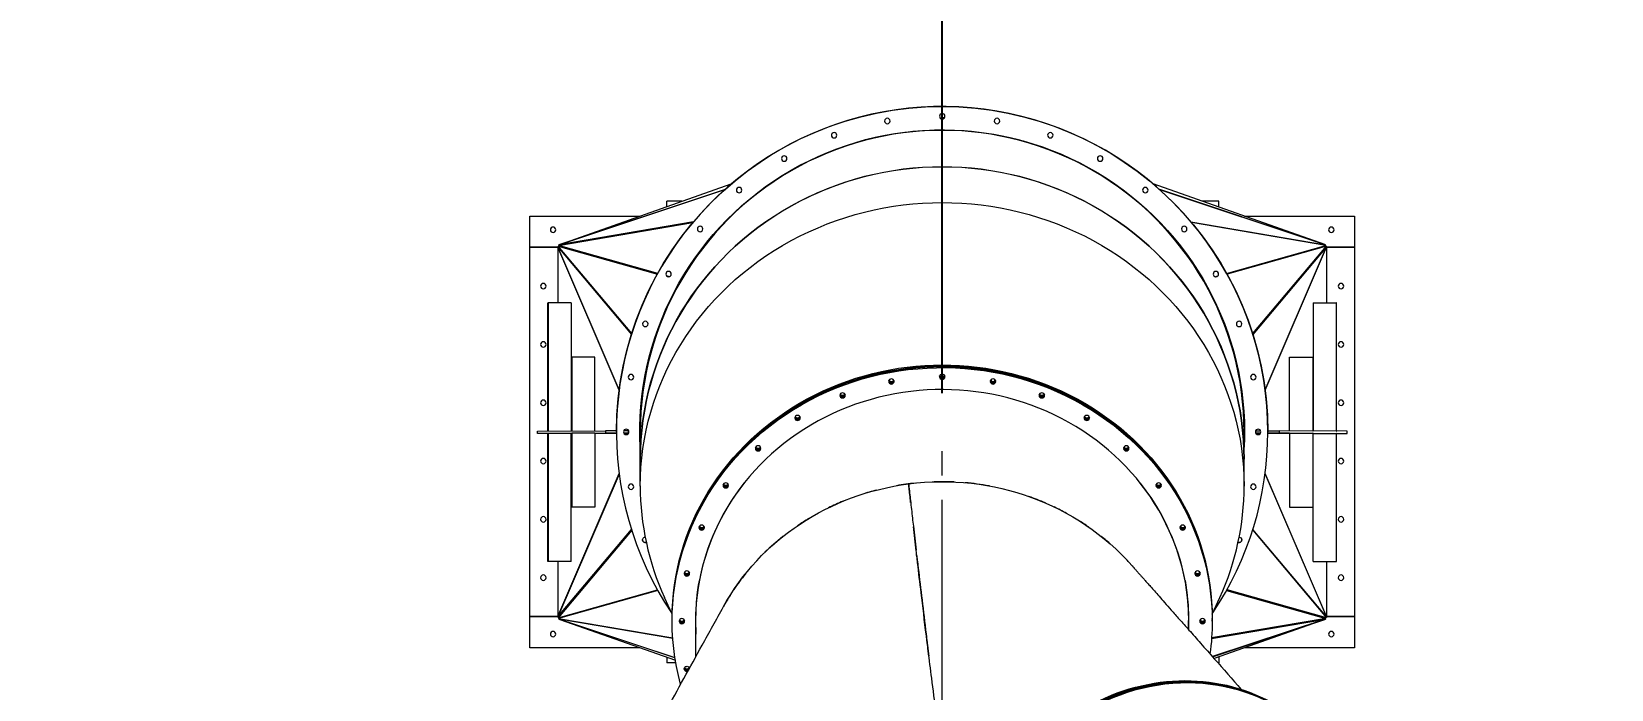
# Model space of a CAD drawing. Header units: inches. Extents: x -350577 to -266477, y -437959 to -377535.
# Drawn here: x -334236 to -330176, y -384355 to -382663 of the extents above; entities that cross this region are included whole.
import ezdxf

# ---------------------------------------------------------------- set-up
doc = ezdxf.new("R2010")
doc.units = ezdxf.units.IN
doc.header["$MEASUREMENT"] = 0
doc.linetypes.add('CENTER', pattern=[2, 1.25, -0.25, 0.25, -0.25])
doc.layers.add('CENTER       (itatec)', color=4, linetype='CENTER', lineweight=9)
doc.layers.add('ORGINAL (itatec)', color=3, linetype='Continuous', lineweight=9)
doc.styles.add('Geniso', font='geniso.shx', dxfattribs={"oblique": 15})
doc.dimstyles.new('scale 1b100', dxfattribs={"dimscale": 100, "dimtxt": 3, "dimasz": 2.5, "dimexe": 1, "dimexo": 1, "dimgap": 1, "dimtad": 1, "dimdec": 0, "dimzin": 0, "dimdsep": 46, "dimtxsty": 'Geniso', "dimcen": 0, "dimclrd": 1, "dimclre": 1, "dimclrt": 7, "dimadec": 0, "dimazin": 0, "dimtfac": 1, "dimtdec": 0, "dimtmove": 0, "dimatfit": 3, "dimfxl": 0.75, "dimtolj": 1, "dimtzin": 0, "dimarcsym": 0})

# ---------------------------------------------------------------- blocks, each defined once
blk = doc.blocks.new('*D30')
at = {"layer": 'Defpoints', "color": 0, "transparency": 16777216}
for p in [(-322053.8, -381405.4), (-331896.3, -383693), (-322053.8, -395650.3)]:
    blk.add_point(p, dxfattribs=at)
at = {"layer": 'ORGINAL (itatec)', "color": 1, "lineweight": -2, "transparency": 16777216}
for p, q in [((-331896.3, -383593), (-331896.3, -381305.4)), ((-322053.8, -395550.3), (-322053.8, -381305.4)), ((-331646.3, -381405.4), (-322303.8, -381405.4))]:
    blk.add_line(p, q, dxfattribs=at)
at = {"layer": 'ORGINAL (itatec)', "color": 1, "transparency": 16777216}
for points in [[(-331646.3, -381363.7), (-331646.3, -381447.1), (-331896.3, -381405.4)], [(-322303.8, -381363.7), (-322303.8, -381447.1), (-322053.8, -381405.4)]]:
    blk.add_solid(points, dxfattribs=at)
at = {"layer": 'ORGINAL (itatec)', "color": 7, "transparency": 16777216, "insert": (-326975, -381155.3), "char_height": 300, "attachment_point": 5, "style": 'Geniso'}
blk.add_mtext('\\A1;9842', dxfattribs=at)
blk = doc.blocks.new('*D31')
at = {"layer": 'Defpoints', "color": 0, "transparency": 16777216}
for p in [(-345505.2, -381405.4), (-331896.3, -383693), (-345505.2, -394816.5)]:
    blk.add_point(p, dxfattribs=at)
at = {"layer": 'ORGINAL (itatec)', "color": 1, "lineweight": -2, "transparency": 16777216}
for p, q in [((-345505.2, -394716.5), (-345505.2, -381305.4)), ((-331896.3, -383593), (-331896.3, -381305.4)), ((-332146.3, -381405.4), (-345255.2, -381405.4))]:
    blk.add_line(p, q, dxfattribs=at)
at = {"layer": 'ORGINAL (itatec)', "color": 1, "transparency": 16777216}
for points in [[(-345255.2, -381363.7), (-345255.2, -381447.1), (-345505.2, -381405.4)], [(-332146.3, -381363.7), (-332146.3, -381447.1), (-331896.3, -381405.4)]]:
    blk.add_solid(points, dxfattribs=at)
at = {"layer": 'ORGINAL (itatec)', "color": 7, "transparency": 16777216, "insert": (-338700.7, -381155.4), "char_height": 300, "attachment_point": 5, "style": 'Geniso'}
blk.add_mtext('\\A1;13609', dxfattribs=at)

msp = doc.modelspace()

# ---------------------------------------------------------------- linework, layer by layer
at = {"layer": 'CENTER       (itatec)', "ltscale": 250}
msp.add_lwpolyline([(-322053.8, -395650.3), (-322053.8, -394591.8, 0.24284), (-322317.7, -394080.5), (-323898.2, -393287.9, -0.002283), (-324657.7, -392902.8), (-326576.7, -391922.5), (-328720.7, -390827.2), (-329794.2, -390278.8, -0.242221), (-330361.8, -389489.1), (-330834.8, -385921.5, 0.081054), (-331096.7, -385055.1), (-331305.2, -384815.8), (-331896.3, -384415.9), (-331896.3, -384179.8), (-331896.3, -383693)], format="xyb", dxfattribs=at)
at = {"layer": 'ORGINAL (itatec)', "extrusion": (0, 1, 0)}
for p, q in [((-331893, -382885.1), (-331899, -382885.1)), ((-331899, -382887.4), (-331899, -382885.1)), ((-331893, -382887.2), (-331893, -382885.1)), ((-331893, -382887.2), (-331893, -382885.1)), ((-332097.1, -382943.4), (-332097.2, -382942.4)), ((-331896.3, -382917), (-331896.4, -382916)), ((-331896.3, -382917), (-331896.3, -382916)), ((-331896.3, -382917), (-331896.1, -382916)), ((-331896.3, -382917), (-331896.3, -382917)), ((-331896.3, -382917), (-331896.3, -382917)), ((-331896.3, -382917), (-331896.3, -382917)), ((-331896.3, -382917), (-331896.3, -382917)), ((-331695.4, -382943.4), (-331695.3, -382942.4)), ((-332097.1, -382943.4), (-332097.5, -382942.5)), ((-332097.1, -382943.4), (-332097.1, -382943.4)), ((-332097.1, -382943.4), (-332097.1, -382943.4)), ((-331695.4, -382943.4), (-331695, -382942.5)), ((-331695.4, -382943.4), (-331695.4, -382943.4)), ((-331695.4, -382943.4), (-331695.4, -382943.4)), ((-332284.3, -383020.9), (-332284.9, -383020.1)), ((-332284.3, -383020.9), (-332284.6, -383020)), ((-332284.3, -383020.9), (-332284.3, -383020.9)), ((-332284.3, -383020.9), (-332284.3, -383020.9)), ((-331508.3, -383020.9), (-331507.9, -383020)), ((-331508.3, -383020.9), (-331507.6, -383020.1)), ((-331508.3, -383020.9), (-331508.3, -383020.9)), ((-331508.3, -383020.9), (-331508.3, -383020.9)), ((-332879.3, -383210.6), (-332438.3, -383055.2)), ((-330913.2, -383210.6), (-331354.2, -383055.2)), ((-332881.1, -383211.7), (-332455.2, -383069.9)), ((-332454.3, -383069.1), (-332879.3, -383210.6)), ((-332603.7, -383113.5), (-332603.7, -383099.9)), ((-332565.1, -383099.9), (-332603.7, -383099.9)), ((-331338.2, -383069.1), (-330913.2, -383210.6)), ((-330911.4, -383211.7), (-331337.3, -383069.9)), ((-331185.7, -383099.5), (-331228.3, -383099.5)), ((-331185.7, -383100.7), (-331185.7, -383099.5)), ((-331185.7, -383114.5), (-331185.7, -383099.5)), ((-331185.7, -383114.6), (-331185.7, -383100.7)), ((-332956.3, -383218), (-332956.3, -383138)), ((-332956.3, -383138), (-332673.3, -383138)), ((-332445, -383144.3), (-332445.8, -383143.7)), ((-332445, -383144.3), (-332445.6, -383143.5)), ((-332445, -383144.3), (-332445, -383144.3)), ((-332445, -383144.3), (-332445, -383144.3)), ((-331347.5, -383144.3), (-331346.9, -383143.5)), ((-331347.5, -383144.3), (-331346.7, -383143.7)), ((-331119.3, -383138), (-330836.3, -383138)), ((-330836.3, -383138), (-330836.3, -383218)), ((-332882.5, -383213.2), (-332536.7, -383154.1)), ((-332535.5, -383152.6), (-332881.1, -383211.7)), ((-331257.1, -383152.6), (-330911.4, -383211.7)), ((-330910, -383213.2), (-331255.8, -383154.1)), ((-332956.3, -383218), (-332883.6, -383218)), ((-332956.3, -384168), (-332956.3, -383218)), ((-332883.6, -383218), (-332956.3, -383218)), ((-332884.2, -383218), (-332884.2, -383360.7)), ((-332883.6, -383218), (-332884.2, -383218)), ((-332726.3, -383585.5), (-332884.2, -383218)), ((-332881.6, -383217.3), (-332884.1, -383217)), ((-332884.1, -383217), (-332694.8, -383442.1)), ((-332726.2, -383584.5), (-332884.1, -383217)), ((-332883.5, -383215), (-332628.3, -383287.1)), ((-332694.2, -383440.2), (-332883.5, -383215)), ((-332878.2, -383216.5), (-332882.5, -383213.2)), ((-332627.3, -383285.3), (-332882.5, -383213.2)), ((-332880.2, -383212.8), (-332881.1, -383211.7)), ((-332879.1, -383211), (-332879.3, -383210.6)), ((-331165.2, -383285.3), (-330910, -383213.2)), ((-330909, -383215), (-331164.3, -383287.1)), ((-331098.3, -383440.2), (-330909, -383215)), ((-330908.4, -383217), (-331097.7, -383442.1)), ((-331066.3, -383584.5), (-330908.4, -383217)), ((-331066.2, -383585.5), (-330908.3, -383218)), ((-330914.3, -383216.5), (-330910, -383213.2)), ((-330913.4, -383211), (-330913.2, -383210.6)), ((-330912.3, -383212.8), (-330911.4, -383211.7)), ((-330911, -383217.3), (-330908.4, -383217)), ((-330836.3, -383218), (-330908.9, -383218)), ((-330908.9, -383218), (-330836.3, -383218)), ((-330908.9, -383218), (-330908.3, -383218)), ((-330908.3, -383218), (-330908.3, -383360.7)), ((-330836.3, -383218), (-330836.3, -384168)), ((-332597.5, -383293.7), (-332604.6, -383291.7)), ((-332568.3, -383305), (-332569.2, -383304.6)), ((-332568.3, -383305), (-332569.1, -383304.4)), ((-332568.3, -383305), (-332568.3, -383305)), ((-332568.3, -383305), (-332568.3, -383305)), ((-331224.2, -383305), (-331223.4, -383304.4)), ((-331224.2, -383305), (-331223.3, -383304.6)), ((-331195, -383293.7), (-331187.9, -383291.7)), ((-332909.7, -383690.7), (-332909.7, -383360.7)), ((-332909.7, -383360.7), (-332908.9, -383360.7)), ((-332849.4, -383360.7), (-332908.9, -383360.7)), ((-332908.9, -383360.7), (-332908.9, -383690.7)), ((-332849.4, -383360.7), (-332849.4, -383690.4)), ((-330942.9, -383360.7), (-330883.5, -383360.7)), ((-330942.9, -383360.7), (-330942.9, -383690.4)), ((-330882.6, -383360.7), (-330883.5, -383360.7)), ((-330883.5, -383360.7), (-330883.5, -383690.7)), ((-330882.7, -383690.7), (-330882.6, -383360.7)), ((-332849.2, -383690.4), (-332849.2, -383500.4)), ((-332849.2, -383500.4), (-332848.4, -383500.4)), ((-332848.4, -383500.4), (-332848.4, -383690.4)), ((-332789, -383500.4), (-332848.4, -383500.4)), ((-332789, -383690.2), (-332789, -383500.4)), ((-332645.8, -383492.1), (-332646.8, -383492)), ((-332645.8, -383492.1), (-332646.7, -383491.8)), ((-332645.8, -383492.1), (-332645.8, -383492.1)), ((-332645.8, -383492.1), (-332645.8, -383492.1)), ((-331146.7, -383492.1), (-331145.8, -383491.8)), ((-331146.7, -383492.1), (-331145.7, -383492)), ((-331003.4, -383500.4), (-330943.9, -383500.4)), ((-331003.4, -383690.2), (-331003.4, -383500.4)), ((-330943.9, -383500.4), (-330943.9, -383690.4)), ((-330943.1, -383500.4), (-330943.9, -383500.4)), ((-330943.1, -383690.4), (-330943.1, -383500.4)), ((-332936.5, -383690.8), (-332761.9, -383690.1)), ((-332936.5, -383696.8), (-332936.5, -383690.8)), ((-332761.9, -383696.1), (-332936.5, -383696.8)), ((-332909.7, -383696.8), (-332936.5, -383696.8)), ((-332908.9, -383690.7), (-332909.7, -383690.7)), ((-332909.6, -384026.7), (-332909.7, -383696.7)), ((-332909.7, -383696.7), (-332908.9, -383696.7)), ((-332908.9, -383696.7), (-332908.8, -384026.7)), ((-332849.4, -383696.7), (-332908.9, -383696.7)), ((-332849.4, -383696.7), (-332849.2, -383696.7)), ((-332849.4, -384026.7), (-332849.4, -383696.7)), ((-332848.4, -383690.4), (-332849.2, -383690.4)), ((-332849.2, -383886.4), (-332849.2, -383696.4)), ((-332849.2, -383696.4), (-332848.4, -383696.4)), ((-332789, -383696.4), (-332848.4, -383696.4)), ((-332848.4, -383696.4), (-332848.4, -383886.4)), ((-332789, -383696.4), (-332733.2, -383696.2)), ((-332789, -383696.4), (-332788.9, -383886.4)), ((-332733.2, -383690.1), (-332761.9, -383690.1)), ((-332761.9, -383690.1), (-332761.9, -383696.1)), ((-332733.2, -383696.1), (-332761.9, -383696.1)), ((-332733.3, -383693), (-332733.3, -383693)), ((-332733.3, -383693), (-332733.3, -383693)), ((-332702.4, -383690.1), (-332714.6, -383690.1)), ((-332702.4, -383696.1), (-332714.5, -383696.1)), ((-332714.5, -383696.1), (-332702.4, -383696.1)), ((-332702.4, -383696.1), (-332702.4, -383690.1)), ((-332672.3, -383693), (-332673.3, -383692.8)), ((-332672.3, -383693), (-332673.3, -383693.1)), ((-332672.3, -383693), (-332673.3, -383693)), ((-332672.3, -383693), (-332672.3, -383693)), ((-332672.3, -383693), (-332672.3, -383693)), ((-332672.3, -383693), (-332672.3, -383693)), ((-332672.3, -383693), (-332672.3, -383693)), ((-332672.3, -383763.1), (-332672.3, -383693.3)), ((-331120.3, -383693), (-331119.3, -383692.8)), ((-331120.3, -383693), (-331119.3, -383693)), ((-331120.3, -383693), (-331119.3, -383693.1)), ((-331120.3, -383763.1), (-331120.3, -383693.3)), ((-331089.9, -383690.1), (-331077.9, -383690.1)), ((-331089.9, -383696.1), (-331089.9, -383690.1)), ((-331089.9, -383696.1), (-331078, -383696.1)), ((-331078, -383696.1), (-331089.9, -383696.1)), ((-331059.3, -383690.1), (-331030.4, -383690.1)), ((-331059.3, -383693), (-331059.3, -383693)), ((-331059.3, -383693), (-331059.3, -383693)), ((-331059.3, -383696.1), (-331030.4, -383696.1)), ((-331003.4, -383696.4), (-331059.3, -383696.2)), ((-330855.8, -383690.8), (-331030.4, -383690.1)), ((-331030.4, -383690.1), (-331030.4, -383696.1)), ((-331030.4, -383696.1), (-330855.8, -383696.8)), ((-331003.4, -383696.4), (-330943.9, -383696.4)), ((-331003.4, -383696.4), (-331003.4, -383886.4)), ((-330943.9, -383690.4), (-330943.1, -383690.4)), ((-330943.1, -383696.4), (-330943.9, -383696.4)), ((-330943.9, -383696.4), (-330943.9, -383886.4)), ((-330943.1, -383886.4), (-330943.1, -383696.4)), ((-330942.9, -383696.7), (-330943.1, -383696.7)), ((-330943, -384026.7), (-330942.9, -383696.7)), ((-330942.9, -383696.7), (-330883.5, -383696.7)), ((-330883.5, -383690.7), (-330882.7, -383690.7)), ((-330883.5, -383696.7), (-330883.5, -384026.7)), ((-330882.7, -383696.7), (-330883.5, -383696.7)), ((-330882.7, -384026.7), (-330882.7, -383696.7)), ((-330882.7, -383696.8), (-330855.8, -383696.8)), ((-330855.8, -383696.8), (-330855.8, -383690.8)), ((-332672.3, -383832.3), (-332672.3, -383763.6)), ((-331120.3, -383832.3), (-331120.3, -383763.6)), ((-332884.2, -384168), (-332726.3, -383800.4)), ((-332726.2, -383801.4), (-332884.1, -384169)), ((-331066.3, -383801.4), (-330908.4, -384169)), ((-330908.3, -384168), (-331066.2, -383800.4)), ((-332789.7, -383886.4), (-332849.2, -383886.4)), ((-332848.4, -383886.4), (-332849.2, -383886.4)), ((-332788.9, -383886.4), (-332848.4, -383886.4)), ((-332788.9, -383886.4), (-332789.7, -383886.4)), ((-331003.4, -383886.4), (-330943.9, -383886.4)), ((-331003.4, -383886.4), (-331002.6, -383886.4)), ((-331002.6, -383886.4), (-330943.1, -383886.4)), ((-330943.9, -383886.4), (-330943.1, -383886.4)), ((-332884.1, -384169), (-332694.8, -383943.8)), ((-332694.2, -383945.8), (-332883.5, -384171)), ((-331098.3, -383945.8), (-330909, -384171)), ((-330908.4, -384169), (-331097.7, -383943.8)), ((-332908.8, -384026.7), (-332909.6, -384026.7)), ((-332850.2, -384026.7), (-332909.6, -384026.7)), ((-332849.4, -384026.7), (-332908.8, -384026.7)), ((-332884.2, -384026.7), (-332884.2, -384168)), ((-332850.2, -384026.7), (-332849.4, -384026.7)), ((-330943, -384026.7), (-330883.5, -384026.7)), ((-330942.2, -384026.7), (-330943, -384026.7)), ((-330942.2, -384026.7), (-330882.7, -384026.7)), ((-330908.3, -384026.7), (-330908.3, -384168)), ((-330883.5, -384026.7), (-330882.7, -384026.7)), ((-332883.5, -384171), (-332628.3, -384098.9)), ((-332627.3, -384100.7), (-332882.5, -384172.8)), ((-332590.2, -384162.1), (-332609.9, -384118.8)), ((-331202.3, -384162.1), (-331182.7, -384118.8)), ((-331165.2, -384100.7), (-330910, -384172.8)), ((-330909, -384171), (-331164.3, -384098.9)), ((-332883.6, -384168), (-332956.3, -384168)), ((-332956.3, -384168), (-332883.6, -384168)), ((-332956.3, -384248), (-332956.3, -384168)), ((-332883.6, -384168), (-332884.2, -384168)), ((-332881.6, -384168.7), (-332884.1, -384169)), ((-332878.2, -384169.5), (-332882.5, -384172.8)), ((-332882.5, -384172.8), (-332588.7, -384223)), ((-332880.2, -384173.1), (-332881.1, -384174.3)), ((-332881.1, -384174.3), (-332583.1, -384273.5)), ((-332588.6, -384224.3), (-332881.1, -384174.3)), ((-332879.1, -384174.9), (-332879.3, -384175.4)), ((-332879.3, -384175.4), (-332582, -384280.1)), ((-332583, -384274), (-332879.3, -384175.4)), ((-332590.3, -384175.7), (-332590.3, -384173)), ((-332590.3, -384179.8), (-332590.3, -384177.1)), ((-332529.3, -384271.1), (-332529.3, -384178.2)), ((-331943, -384168), (-331943, -384168)), ((-331263.3, -384201.4), (-331263.3, -384178.2)), ((-331203.9, -384224.3), (-330911.4, -384174.3)), ((-330910, -384172.8), (-331203.8, -384223)), ((-331202.3, -384175.7), (-331202.3, -384173)), ((-331202.3, -384179.8), (-331202.3, -384177.1)), ((-330911.4, -384174.3), (-331201.9, -384270.9)), ((-331201.5, -384271.3), (-330913.2, -384175.4)), ((-330913.2, -384175.4), (-331197.7, -384275.6)), ((-330914.3, -384169.5), (-330910, -384172.8)), ((-330913.4, -384174.9), (-330913.2, -384175.4)), ((-330912.3, -384173.1), (-330911.4, -384174.3)), ((-330911, -384168.7), (-330908.4, -384169)), ((-330908.9, -384168), (-330836.3, -384168)), ((-330836.3, -384168), (-330908.9, -384168)), ((-330908.9, -384168), (-330908.3, -384168)), ((-330836.3, -384168), (-330836.3, -384248)), ((-332673.3, -384248), (-332956.3, -384248)), ((-332603.7, -384272.5), (-332603.7, -384286.7)), ((-331185.7, -384271.4), (-331185.7, -384285.9)), ((-331185.7, -384271.4), (-331185.7, -384287)), ((-330836.3, -384248), (-331119.3, -384248)), ((-332580.9, -384286.7), (-332603.7, -384286.7)), ((-331185.7, -384287), (-331187.7, -384287)), ((-331185.7, -384285.9), (-331185.7, -384287))]:
    msp.add_line(p, q, dxfattribs=at)
at = {"layer": 'ORGINAL (itatec)', "extrusion": (0, 0, -1)}
for centre in [(332896.3, -383173), (330896.3, -383173), (332921.3, -383318), (330871.3, -383318), (332921.3, -383468), (330871.3, -383468), (332921.3, -383618), (330871.3, -383618), (332921.3, -383768), (330871.3, -383768), (332921.3, -383918), (330871.3, -383918), (332921.3, -384068), (330871.3, -384068), (332896.3, -384213), (330896.3, -384213)]:
    msp.add_circle(centre, 7, dxfattribs=at)
at = {"layer": 'ORGINAL (itatec)'}
msp.add_arc((-331896.3, -383693), 776, 359.9898, 180.0101, dxfattribs=at)
for centre, major_axis, ratio, start_param, end_param in [((-331896.3, -383693), (837, 0), 1, 0, 3.731679), ((-332037.3, -382893.3), (-7, 0), 1, 0.0003, 3.141293), ((-332037.3, -382893.3), (-7, 0), 1, 0.000284, 3.141308), ((-331896.3, -382881), (-7, 0), 1, 0.0003, 3.141293), ((-331896.3, -382881), (-7, 0), 1, 0.000284, 3.141308), ((-331755.3, -382893.3), (-7, 0), 1, 0.0003, 3.141293), ((-331755.3, -382893.3), (-7, 0), 1, 0.000284, 3.141308), ((-331896.3, -383693.3), (-776, 0), 0.999956, -3.141593, 0), ((-332174, -382929.9), (-7, 0), 1, 0.0003, 3.141293), ((-332174, -382929.9), (-7, 0), 1, 0.000284, 3.141308), ((-331618.5, -382929.9), (-7, 0), 1, 0.0003, 3.141293), ((-331618.5, -382929.9), (-7, 0), 1, 0.000284, 3.141308), ((-331896.3, -383763.6), (-776, 0), 0.969486, -3.141593, 0), ((-332302.3, -382989.8), (-7, 0), 1, 0.0003, 3.141293), ((-332302.3, -382989.8), (-7, 0), 1, 0.000284, 3.141308), ((-331490.3, -382989.8), (-7, 0), 1, 0.0003, 3.141293), ((-331490.3, -382989.8), (-7, 0), 1, 0.000284, 3.141308), ((-332418.2, -383071), (-7, 0), 1, 0.0003, 3.141293), ((-332418.2, -383071), (-7, 0), 1, 0.000284, 3.141308), ((-331374.3, -383071), (-7, 0), 1, 0.0003, 3.141293), ((-331374.3, -383071), (-7, 0), 1, 0.000284, 3.141308), ((-332518.3, -383171), (-7, 0), 1, 0.0003, 3.141293), ((-332518.3, -383171), (-7, 0), 1, 0.000284, 3.141308), ((-331274.2, -383171), (-7, 0), 1, 0.0003, 3.141293), ((-331274.2, -383171), (-7, 0), 1, 0.000284, 3.141308), ((-332599.5, -383287), (-7, 0), 1, 0.0003, 3.141293), ((-332599.5, -383287), (-7, 0), 1, 0.000284, 3.141308), ((-331193, -383287), (-7, 0), 1, 0.0003, 3.141293), ((-331193, -383287), (-7, 0), 1, 0.000284, 3.141308), ((-332659.3, -383415.3), (-7, 0), 1, 0.0003, 3.141293), ((-332659.3, -383415.3), (-7, 0), 1, 0.000284, 3.141308), ((-331133.2, -383415.3), (-7, 0), 1, 0.0003, 3.141293), ((-331133.2, -383415.3), (-7, 0), 1, 0.000284, 3.141308), ((-331896.3, -383548.4), (-7, 0), 0.939693, 0.209512, 2.93208), ((-331896.3, -383544.3), (7, 0), 0.939693, -2.594791, -0.546801), ((-332695.9, -383552), (-7, 0), 1, 0.0003, 3.141293), ((-332695.9, -383552), (-7, 0), 1, 0.000284, 3.141308), ((-331896.3, -384179.8), (634, 0), 0.939693, 0, 3.197767), ((-332026.8, -383560.5), (-7, 0), 0.939693, 0.209512, 2.93208), ((-332026.8, -383556.4), (7, 0), 0.939693, -2.594791, -0.546801), ((-331765.7, -383560.5), (-7, 0), 0.939693, 0.209512, 2.93208), ((-331765.7, -383556.4), (7, 0), 0.939693, -2.594791, -0.546801), ((-331096.6, -383552), (-7, 0), 1, 0.0003, 3.141293), ((-331096.6, -383552), (-7, 0), 1, 0.000284, 3.141308), ((-332152.3, -383596.3), (-7, 0), 0.939693, 0.209512, 2.93208), ((-332152.3, -383592.2), (7, 0), 0.939693, -2.594791, -0.546801), ((-331640.2, -383596.3), (-7, 0), 0.939693, 0.209512, 2.93208), ((-331640.2, -383592.2), (7, 0), 0.939693, -2.594791, -0.546801), ((-332267.9, -383654.4), (-7, 0), 0.939693, 0.209512, 2.93208), ((-332267.9, -383650.3), (7, 0), 0.939693, -2.594791, -0.546801), ((-331524.6, -383654.4), (-7, 0), 0.939693, 0.209512, 2.93208), ((-331524.6, -383650.3), (7, 0), 0.939693, -2.594791, -0.546801), ((-332708.3, -383693), (-7, 0), 1, 0.0003, 3.141293), ((-332708.3, -383693), (-7, 0), 1, 0.000284, 3.141308), ((-331896.3, -383693), (-777, 0), 1, 0, 0.000169), ((-331896.3, -383693), (-777, 0), 1, 0, 0.050738), ((-331896.3, -383693), (837, 0), 1, -0.590086, 0), ((-331896.3, -383693), (777, 0), 1, -0.05074, -0.000003), ((-331896.2, -383693), (777, 0), 1, -0.000171, -0.000003), ((-331084.3, -383693), (-7, 0), 1, 0.0003, 3.141293), ((-331084.3, -383693), (-7, 0), 1, 0.000284, 3.141308), ((-332369.3, -383732.6), (-7, 0), 0.939693, 0.209512, 2.93208), ((-332369.3, -383728.4), (7, 0), 0.939693, -2.594791, -0.546801), ((-331423.2, -383732.6), (-7, 0), 0.939693, 0.209512, 2.93208), ((-331423.2, -383728.4), (7, 0), 0.939693, -2.594791, -0.546801), ((-332695.9, -383834), (-7, 0), 1, 0.0003, 3.141293), ((-332695.9, -383834), (-7, 0), 1, 0.000284, 3.141308), ((-331896.3, -383832.3), (-776, 0), 0.939693, -0.000253, 0), ((-331896.3, -383832.3), (-776, 0), 0.939693, 0, 0.403771), ((-332452.5, -383827.8), (-7, 0), 0.939693, 0.209512, 2.93208), ((-332452.5, -383823.7), (7, 0), 0.939693, -2.594791, -0.546801), ((-331896.3, -384415.9), (-633, 0), 0.939693, -1.460236, -1.384425), ((-331896.3, -384415.9), (-633, 0), 0.939693, -1.619867, -1.538883), ((-331896.3, -384415.9), (-633, 0), 0.939693, -1.76342, -1.66391), ((-331340, -383827.8), (-7, 0), 0.939693, 0.209512, 2.93208), ((-331340, -383823.7), (7, 0), 0.939693, -2.594791, -0.546801), ((-331896.3, -383832.3), (776, 0), 0.939693, -0.403771, -0.000253), ((-331096.6, -383834), (-7, 0), 1, 0.0003, 3.141293), ((-331096.6, -383834), (-7, 0), 1, 0.000284, 3.141308), ((-331896.3, -384415.9), (-633, 0), 0.939693, -1.157117, -1.090463), ((-331896.3, -384415.9), (-633, 0), 0.939693, -1.301346, -1.238599), ((-331896.3, -384415.9), (-633, 0), 0.939693, -2.003259, -1.930955), ((-331896.3, -384415.9), (-633, 0), 0.939693, -0.998994, -0.943727), ((-331896.3, -384415.9), (-633, 0), 0.939693, -2.100245, -2.042397), ((-332514.3, -383936.5), (-7, 0), 0.939693, 0.209512, 2.93208), ((-332514.3, -383932.4), (7, 0), 0.939693, -2.594791, -0.546801), ((-331896.3, -384415.9), (-633, 0), 0.939693, -2.212406, -2.166276), ((-331278.2, -383936.5), (-7, 0), 0.939693, 0.209512, 2.93208), ((-331278.2, -383932.4), (7, 0), 0.939693, -2.594791, -0.546801), ((-332659.3, -383970.7), (-7, 0), 1, 0.0003, 1.937233), ((-332659.3, -383970.7), (-7, 0), 1, 0.000284, 1.93724), ((-331896.3, -384415.9), (-633, 0), 0.939693, -0.866998, -0.767848), ((-331896.3, -384415.9), (-633, 0), 0.939693, -2.327499, -2.272682), ((-331133.2, -383970.7), (7, 0), 1, -1.937247, -0.0003), ((-331133.2, -383970.7), (7, 0), 1, -1.937254, -0.000284), ((-331896.3, -384415.9), (-633, 0), 0.939693, -2.440692, -2.384832), ((-332552.4, -384054.4), (-7, 0), 0.939693, 0.209512, 2.93208), ((-332552.4, -384050.3), (7, 0), 0.939693, -2.594791, -0.546801), ((-331896.3, -384415.9), (-633, 0), 0.939693, -0.645553, -0.562983), ((-331240.1, -384054.4), (-7, 0), 0.939693, 0.209512, 2.93208), ((-331240.1, -384050.3), (7, 0), 0.939693, -2.594791, -0.546801), ((-331896.3, -384415.9), (-633, 0), 0.939693, -0.532707, -0.477014), ((-332565.3, -384177.1), (-7, 0), 0.939693, 0.209512, 2.93208), ((-332565.3, -384173), (7, 0), 0.939693, -2.594791, -0.546801), ((-331896.3, -384175.7), (-634, 0), 0.939693, 0.003445, 0.056174), ((-331896.3, -384177.1), (-634, 0), 0.939693, 0.002296, 0.056174), ((-331896.3, -384173), (-634, 0), 0.939693, 0.005741, 0.056174), ((-331896.3, -384173), (634, 0), 0.939693, -0.048218, -0.005741), ((-331896.3, -384175.7), (634, 0), 0.939693, -0.043862, -0.003445), ((-331896.3, -384177.1), (634, 0), 0.939693, -0.041677, -0.002296), ((-331896.3, -384179.8), (634, 0), 0.939693, -0.03729, 0), ((-331227.3, -384177.1), (-7, 0), 0.939693, 0.209512, 2.93208), ((-331227.3, -384173), (7, 0), 0.939693, -2.594791, -0.546801), ((-332552.4, -384299.7), (-7, 0), 0.939693, 0.209512, 2.304023), ((-332552.4, -384295.6), (7, 0), 0.939693, -2.594791, -0.546801), ((-331305.2, -384815.8), (376.2, 327.8), 0.921384, -0.343412, 3.485033), ((-331308.3, -384812.3), (376.2, 327.8), 0.921384, -0.001691, 3.143283)]:
    msp.add_ellipse(centre, major_axis=major_axis, ratio=ratio, start_param=start_param, end_param=end_param, dxfattribs=at)
at = {"layer": 'ORGINAL (itatec)', "extrusion": (0, 0, -1)}
for centre, major_axis, ratio, start_param, end_param in [((-331896.3, -383693), (-837, 0), 1, 0, 3.141592), ((-331896.3, -383693), (-837, 0), 1, 0, 3.141592), ((-331896.3, -383693), (-777, 0), 1, -0.05074, 3.141592), ((-332037.3, -382893.3), (-7, 0), 1, -3.141592653589647, 3.141592653589939), ((-331896.3, -382881), (-7, 0), 1, -3.141592653589647, 3.141592653589939), ((-331755.3, -382893.3), (-7, 0), 1, -3.141592653589647, 3.141592653589939), ((-332174, -382930), (-7, 0), 1, -3.141592653589647, 3.141592653589939), ((-331618.5, -382930), (-7, 0), 1, -3.141592653589647, 3.141592653589939), ((-331896.3, -383763.1), (776, 0), 0.969486, -3.141937, 0.000345), ((-332302.3, -382989.8), (-7, 0), 1, -3.141592653589647, 3.141592653589939), ((-331490.3, -382989.8), (-7, 0), 1, -3.141592653589647, 3.141592653589939), ((-332418.2, -383071), (-7, 0), 1, -3.141592653589647, 3.141592653589939), ((-331374.3, -383071), (-7, 0), 1, -3.141592653589647, 3.141592653589939), ((-331896.3, -383832.3), (-776, 0), 0.939522, 0, 3.141593), ((-332518.3, -383171), (-7, 0), 1, -3.141592653589647, 3.141592653589939), ((-331274.2, -383171), (-7, 0), 1, -3.141592653589647, 3.141592653589939), ((-332599.5, -383287), (-7, 0), 1, -3.141592653589647, 3.141592653589939), ((-331193, -383287), (-7, 0), 1, -3.141592653589647, 3.141592653589939), ((-332659.3, -383415.3), (-7, 0), 1, -3.141592653589647, 3.141592653589939), ((-331133.2, -383415.3), (-7, 0), 1, -3.141592653589647, 3.141592653589939), ((-331896.3, -384179.8), (-694, 0), 0.939693, -0.251594, 3.141593), ((-331896.3, -384175.7), (-694, 0), 0.939693, -0.001049, 3.141593), ((-332695.9, -383552), (-7, 0), 1, -3.141592653589647, 3.141592653589939), ((-331896.3, -384173), (-694, 0), 0.939693, 0, 3.141593), ((-331896.3, -384177.1), (-694, 0), 0.939693, 0, 3.141593), ((-331896.3, -383551.2), (-7, 0), 0.939693, -3.141592653589711, 3.141592653589875), ((-331896.3, -383547.1), (7, 0), 0.939693, 0.317271, 2.824322), ((-331096.6, -383552), (-7, 0), 1, -3.141592653589647, 3.141592653589939), ((-332026.8, -383563.2), (-7, 0), 0.939693, -3.141592653589711, 3.141592653589875), ((-332026.8, -383559.1), (7, 0), 0.939693, 0.317271, 2.824322), ((-331765.7, -383563.2), (-7, 0), 0.939693, -3.141592653589711, 3.141592653589875), ((-331765.7, -383559.1), (7, 0), 0.939693, 0.317271, 2.824322), ((-332152.3, -383599), (-7, 0), 0.939693, -3.141592653589711, 3.141592653589875), ((-332152.3, -383594.9), (7, 0), 0.939693, 0.317271, 2.824322), ((-331640.2, -383599), (-7, 0), 0.939693, -3.141592653589711, 3.141592653589875), ((-331640.2, -383594.9), (7, 0), 0.939693, 0.317271, 2.824322), ((-332267.9, -383657.1), (-7, 0), 0.939693, -3.141592653589711, 3.141592653589875), ((-332267.9, -383653), (7, 0), 0.939693, 0.317271, 2.824322), ((-331524.6, -383657.1), (-7, 0), 0.939693, -3.141592653589711, 3.141592653589875), ((-331524.6, -383653), (7, 0), 0.939693, 0.317271, 2.824322), ((-332708.3, -383693), (-7, 0), 1, -3.141592653589647, 3.141592653589939), ((-331896.3, -383693), (777, 0), 1, 0, 0.05074), ((-331084.3, -383693), (-7, 0), 1, -3.141592653589647, 3.141592653589939), ((-332369.3, -383735.3), (-7, 0), 0.939693, -3.141592653589711, 3.141592653589875), ((-332369.3, -383731.2), (7, 0), 0.939693, 0.317271, 2.824322), ((-331423.2, -383735.3), (-7, 0), 0.939693, -3.141592653589711, 3.141592653589875), ((-331423.2, -383731.2), (7, 0), 0.939693, 0.317271, 2.824322), ((-332695.9, -383834), (-7, 0), 1, -3.141592653589647, 3.141592653589939), ((-331896.3, -384178.2), (-633, 0), 0.939693, 0, 0.636345), ((-332452.5, -383830.6), (-7, 0), 0.939693, -3.141592653589711, 3.141592653589875), ((-332452.5, -383826.4), (7, 0), 0.939693, 0.317271, 2.824322), ((-331896.3, -384415.9), (633, 0), 0.939693, -2.663906, -1.707643), ((-331896.3, -384415.9), (633, 0), 0.939693, -1.707643, -0.692301), ((-331896.3, -384178.2), (633, 0), 0.939693, -0.636284, 0), ((-331340, -383830.6), (-7, 0), 0.939693, -3.141592653589711, 3.141592653589875), ((-331340, -383826.4), (7, 0), 0.939693, 0.317271, 2.824322), ((-331896.3, -383832.3), (776, 0), 0.939522, 0, 0.000253), ((-331096.6, -383834), (-7, 0), 1, -3.141592653589647, 3.141592653589939), ((-332514.3, -383939.2), (-7, 0), 0.939693, -3.141592653589711, 3.141592653589875), ((-332514.3, -383935.1), (7, 0), 0.939693, 0.317271, 2.824322), ((-331278.2, -383939.2), (-7, 0), 0.939693, -3.141592653589711, 3.141592653589875), ((-331278.2, -383935.1), (7, 0), 0.939693, 0.317271, 2.824322), ((-332659.3, -383970.7), (-7, 0), 1, -1.937361, 1.532303), ((-331133.2, -383970.7), (7, 0), 1, 0, 1.937375), ((-331133.2, -383970.7), (7, 0), 1, -1.532318, 0), ((-332552.4, -384057.2), (-7, 0), 0.939693, -3.141592653589711, 3.141592653589875), ((-332552.4, -384053.1), (7, 0), 0.939693, 0.317271, 2.824322), ((-331896.3, -384174.3), (-633, 0), 0.939693, 0, 0.168043), ((-331896.3, -384174.3), (633, 0), 0.939693, -0.168043, 0.00326), ((-331240.1, -384057.2), (-7, 0), 0.939693, -3.141592653589711, 3.141592653589875), ((-331240.1, -384053.1), (7, 0), 0.939693, 0.317271, 2.824322), ((-332565.3, -384179.8), (-7, 0), 0.939693, -3.141592653589711, 3.141592653589875), ((-332565.3, -384175.7), (7, 0), 0.939693, 0.317271, 2.824322), ((-331896.3, -384174.3), (-633, 0), 0.939693, -0.003285, 0), ((-331227.3, -384179.8), (-7, 0), 0.939693, -3.141592653589711, 3.141592653589875), ((-331227.3, -384175.7), (7, 0), 0.939693, 0.317271, 2.824322), ((-331896.3, -384179.8), (694, 0), 0.939693, 0, 0.129357), ((-331896.3, -384175.7), (694, 0), 0.939693, 0, 0.001049), ((-331310.3, -384809.9), (-376.2, -327.8), 0.921384, 0, 3.141593), ((-332552.4, -384302.5), (-7, 0), 0.939693, -1.933186, 2.888598), ((-332552.4, -384298.4), (7, 0), 0.939693, 0.317271, 2.824322), ((-331307.3, -384813.5), (-376.2, -327.8), 0.921384, 0, 3.141593)]:
    msp.add_ellipse(centre, major_axis=major_axis, ratio=ratio, start_param=start_param, end_param=end_param, dxfattribs=at)
at = {"layer": 'ORGINAL (itatec)'}
for points, knots in [([(-331977.3, -383874.7), (-331977.6, -383871.6), (-331978, -383868.6), (-331978.3, -383865.6), (-331979.1, -383858.6), (-331979.8, -383851.7), (-331980.6, -383844.8), (-331981, -383841.4), (-331981.4, -383837.9), (-331981.7, -383834.5), (-331981.8, -383833.7), (-331981.9, -383832.8), (-331982, -383832), (-331982.1, -383831.7), (-331982.1, -383831.3), (-331982.1, -383831), (-331982.2, -383830.7), (-331982.2, -383830.4), (-331982.2, -383830.2), (-331982.2, -383830), (-331982.3, -383829.8), (-331982.3, -383829.6), (-331982.5, -383827.9), (-331982.6, -383826.8), (-331982.6, -383826.7), (-331982.6, -383826.7), (-331982.6, -383826.7), (-331982.6, -383826.7)], [144.544832, 144.544832, 144.544832, 144.544832, 145.295363, 145.295363, 145.295363, 147.053202, 147.053202, 147.053202, 147.932121, 147.932121, 147.932121, 148.151851, 148.151851, 148.151851, 148.239755, 148.239755, 148.239755, 148.310018, 148.310018, 148.310018, 148.364349, 148.364349, 148.364349, 148.81104, 148.81104, 148.81104, 148.827507, 148.827507, 148.827507, 148.827507]), ([(-331982.6, -383826.7), (-331982.6, -383826.7), (-331982.6, -383826.7), (-331982.6, -383826.7), (-331982.6, -383826.7), (-331982.6, -383827.2), (-331982.5, -383827.9), (-331982.4, -383828.3), (-331982.4, -383828.7), (-331982.3, -383829.3), (-331982.3, -383829.5), (-331982.3, -383829.7), (-331982.3, -383829.9), (-331980.8, -383843), (-331979.3, -383856.2), (-331977.8, -383869.8), (-331977, -383877.3), (-331976.1, -383885), (-331975.3, -383892.7), (-331974.5, -383899.9), (-331973.6, -383907.2), (-331972.8, -383914.5), (-331972, -383921.3), (-331971.2, -383928.2), (-331970.4, -383935.2), (-331968.1, -383955.4), (-331965.8, -383976.2), (-331963.3, -383997.5)], [-0.025678, -0.025678, -0.025678, -0.025678, 0, 0, 0, 0.416042, 0.416042, 0.416042, 0.662024, 0.662024, 0.662024, 0.756726, 0.756726, 0.756726, 6.496145, 6.496145, 6.496145, 9.703437, 9.703437, 9.703437, 12.699991, 12.699991, 12.699991, 15.492041, 15.492041, 15.492041, 23.594883, 23.594883, 23.594883, 23.594883]), ([(-331911.9, -384415.2), (-331915.7, -384386), (-331919.5, -384356.4), (-331923.3, -384326.7), (-331926.3, -384303.2), (-331929.2, -384279.6), (-331932.2, -384255.9), (-331933, -384249.2), (-331933.8, -384242.5), (-331934.7, -384235.9), (-331935.1, -384232.2), (-331935.6, -384228.6), (-331936, -384225), (-331936.3, -384222.4), (-331936.7, -384219.9), (-331937, -384217.3), (-331941.7, -384179.2), (-331946.1, -384142.3), (-331950.4, -384106.8), (-331953.6, -384080.2), (-331956.6, -384054.4), (-331959.5, -384029.6), (-331960.2, -384024), (-331960.8, -384018.6), (-331961.5, -384013.1), (-331962, -384008.5), (-331962.5, -384003.8), (-331963.1, -383999.2), (-331965.6, -383977.9), (-331967.9, -383957.1), (-331970.3, -383936.8)], [107.224389, 107.224389, 107.224389, 107.224389, 112.89526, 112.89526, 112.89526, 117.384732, 117.384732, 117.384732, 118.650636, 118.650636, 118.650636, 119.339359, 119.339359, 119.339359, 119.821431, 119.821431, 119.821431, 127.068833, 127.068833, 127.068833, 132.504385, 132.504385, 132.504385, 133.711937, 133.711937, 133.711937, 134.748333, 134.748333, 134.748333, 139.537994, 139.537994, 139.537994, 139.537994]), ([(-331961.9, -384009.3), (-331961.4, -384014), (-331960.8, -384018.7), (-331960.2, -384023.5), (-331959.8, -384026.9), (-331959.4, -384030.3), (-331959, -384033.8), (-331958.7, -384037), (-331958.3, -384040.3), (-331957.9, -384043.6), (-331951.7, -384096.2), (-331944.9, -384153.1), (-331937.5, -384213.2), (-331936.6, -384220.1), (-331935.8, -384226.9), (-331934.9, -384233.8), (-331934.4, -384238.2), (-331933.8, -384242.6), (-331933.3, -384247), (-331933, -384249.4), (-331932.7, -384251.9), (-331932.4, -384254.4), (-331931.8, -384259.1), (-331931.2, -384263.8), (-331930.6, -384268.6)], [25.085124, 25.085124, 25.085124, 25.085124, 26.868893, 26.868893, 26.868893, 28.13844, 28.13844, 28.13844, 29.349678, 29.349678, 29.349678, 48.638973, 48.638973, 48.638973, 50.828419, 50.828419, 50.828419, 52.211089, 52.211089, 52.211089, 52.98559, 52.98559, 52.98559, 54.449981, 54.449981, 54.449981, 54.449981]), ([(-331409, -384036.3), (-331408.9, -384036.4), (-331408.8, -384036.5), (-331408.5, -384036.7), (-331408.4, -384036.9), (-331408.2, -384037.2), (-331408, -384037.4), (-331407.7, -384037.7), (-331407.5, -384037.9), (-331407.1, -384038.4), (-331406.9, -384038.6), (-331406.4, -384039.2), (-331406.2, -384039.5), (-331405.6, -384040.1), (-331405.3, -384040.5), (-331404.6, -384041.2), (-331404.2, -384041.6), (-331403.4, -384042.6), (-331403, -384043.1), (-331402, -384044.2), (-331401.4, -384044.8), (-331400.3, -384046.1), (-331399.6, -384046.9), (-331398.2, -384048.5), (-331397.4, -384049.3), (-331395.8, -384051.2), (-331394.8, -384052.3), (-331392.8, -384054.6), (-331391.7, -384055.9), (-331389.2, -384058.6), (-331387.9, -384060.1), (-331385, -384063.4), (-331383.4, -384065.3), (-331379.9, -384069.2), (-331378, -384071.4), (-331373.7, -384076.2), (-331371.4, -384078.8), (-331366.4, -384084.5), (-331363.6, -384087.7), (-331357.6, -384094.5), (-331354.2, -384098.3), (-331347, -384106.5), (-331343, -384111), (-331334.2, -384121), (-331329.5, -384126.4), (-331319, -384138.2), (-331313.3, -384144.7), (-331300.7, -384159), (-331293.8, -384166.8), (-331278.7, -384183.9), (-331270.5, -384193.2), (-331252.3, -384213.8), (-331242.4, -384225), (-331220.7, -384249.6), (-331208.8, -384263.1), (-331173.8, -384302.8), (-331150.6, -384329), (-331127.5, -384355.3)], [0, 0, 0, 0, 1, 1, 2.2, 2.2, 3.64, 3.64, 5.368, 5.368, 7.4416, 7.4416, 9.92992, 9.92992, 12.915904, 12.915904, 16.499085, 16.499085, 20.798902, 20.798902, 25.958682, 25.958682, 32.150419, 32.150419, 39.580502, 39.580502, 48.496603, 48.496603, 59.195923, 59.195923, 72.035108, 72.035108, 87.442129, 87.442129, 105.930555, 105.930555, 128.116666, 128.116666, 154.74, 154.74, 186.688, 186.688, 225.0256, 225.0256, 271.030719, 271.030719, 326.236863, 326.236863, 392.484236, 392.484236, 471.981083, 471.981083, 567.3773, 567.3773, 681.85276, 681.85276, 905.335699, 905.335699, 905.335699, 905.335699]), ([(-332676.3, -384537.9), (-332653.2, -384496.2), (-332630.2, -384454.4), (-332575.8, -384355.6), (-332544.4, -384298.6), (-332494.8, -384208.5), (-332476.6, -384175.5), (-332458.4, -384142.5)], [439.345357, 439.345357, 439.345357, 439.345357, 724, 724, 1112.8, 1112.8, 1337.830951, 1337.830951, 1337.830951, 1337.830951])]:
    msp.add_open_spline(points, degree=3, knots=knots, dxfattribs=at)

# ---------------------------------------------------------------- dimensions: what is measured, and where the dimension line sits
for base, p1, p2, picture, middle in [((-345505.2, -381405.4), (-331896.3, -383693), (-345505.2, -394816.5), '*D31', (-338700.7, -381155.4)), ((-322053.8253, -381405.3919), (-331896.2537, -383692.9799), (-322053.8253, -395650.2992), '*D30', (-326975.0395, -381155.2899))]:
    dim = msp.add_linear_dim(base=base, p1=p1, p2=p2, dimstyle='scale 1b100', dxfattribs=at)
    dim.commit()
    dim.dimension.update_dxf_attribs({"geometry": picture, "text_midpoint": middle})

doc.saveas('drawing.dxf')
